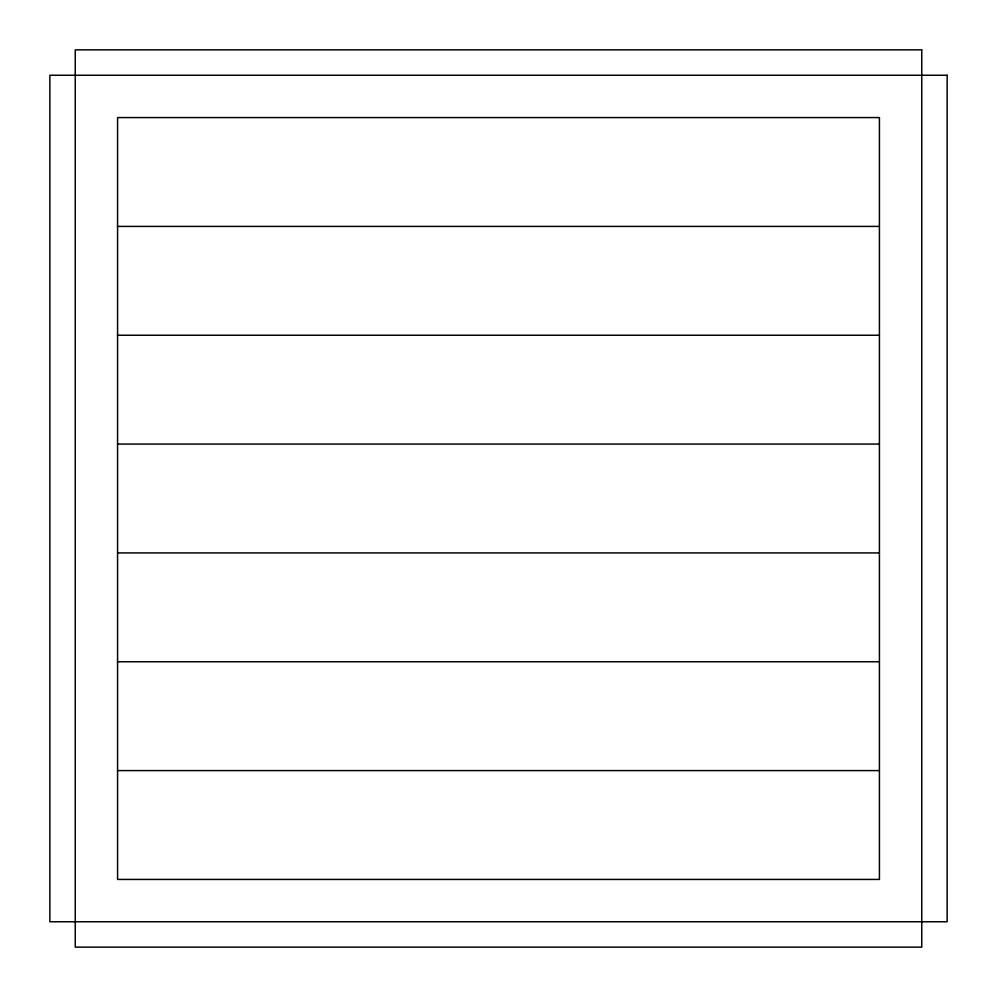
<?xml version="1.0" encoding="UTF-8"?>
<svg xmlns="http://www.w3.org/2000/svg" width="997" height="997" viewBox="0 0 997 997"><rect width="100%" height="100%" fill="white"/><g stroke="black" fill="none" stroke-linecap="round" stroke-linejoin="round"><path stroke-width="1.5" d="M117.571 226.406L879.429 226.406M117.571 335.241L879.429 335.241M117.571 444.076L879.429 444.076M117.571 552.924L879.429 552.924M117.571 661.759L879.429 661.759M117.571 770.594L879.429 770.594M921.751 49.85L75.249 49.85L75.249 947.15L921.751 947.15L921.751 49.85M947.15 75.249L49.85 75.249L49.85 921.751L947.15 921.751L947.15 75.249M879.429 117.571L117.571 117.571L117.571 879.429L879.429 879.429L879.429 117.571"/></g></svg>
